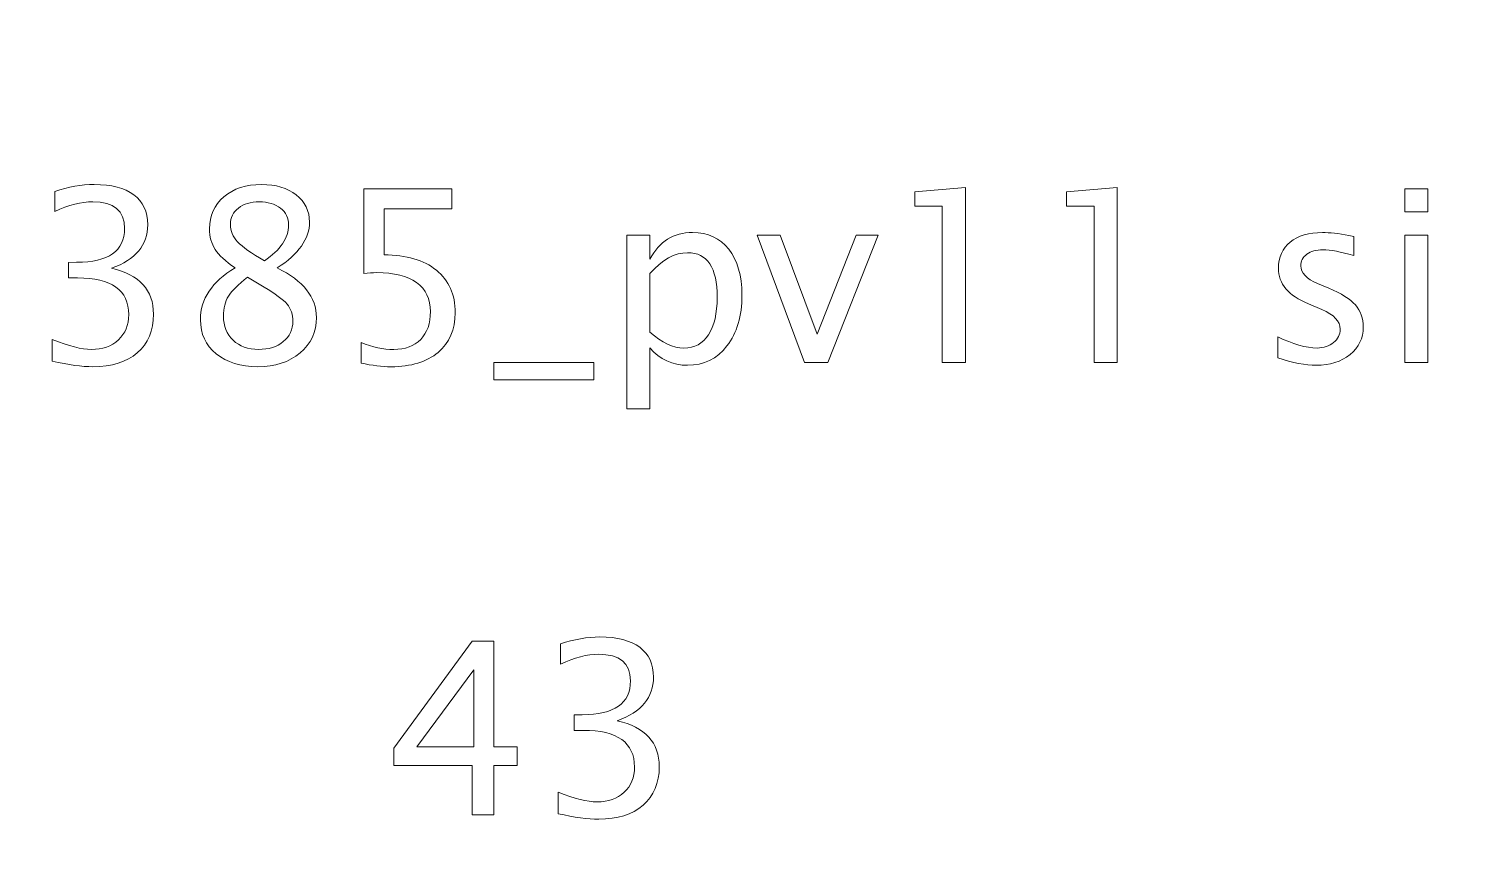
# Model space of a CAD drawing. Header units: centimetres. Extents: x -10.4 to 10.4, y -14.9 to 14.9.
# Drawn here: x -1.75 to 3.29, y 8.67 to 11.57 of the extents above; entities that cross this region are included whole.
import ezdxf

# ---------------------------------------------------------------- set-up
doc = ezdxf.new("R2010")
doc.units = ezdxf.units.CM
doc.header["$MEASUREMENT"] = 0
doc.layers.add('Layer 1', color=7, linetype='Continuous')

msp = doc.modelspace()

# ---------------------------------------------------------------- linework, layer by layer
at = {"layer": 'Layer 1', "lineweight": 53}
msp.add_open_spline([(-10.45, -14.45), (-10.45, -14.45), (-10.45, 14.45), (-10.45, 14.45), (-10.45, 14.45), (-10.45, 14.72614), (-10.22614, 14.95), (-9.95, 14.95), (-9.95, 14.95), (-9.95, 14.95), (9.95, 14.95), (9.95, 14.95), (9.95, 14.95), (10.22614, 14.95), (10.45, 14.72614), (10.45, 14.45), (10.45, 14.45), (10.45, 14.45), (10.45, -14.45), (10.45, -14.45), (10.45, -14.45), (10.45, -14.72614), (10.22614, -14.95), (9.95, -14.95), (9.95, -14.95), (9.95, -14.95), (-9.95, -14.95), (-9.95, -14.95), (-9.95, -14.95), (-10.22614, -14.95), (-10.45, -14.72614), (-10.45, -14.45)], degree=3, knots=[0, 0, 0, 0, 0.1111111, 0.1111111, 0.1111111, 0.1111111, 0.2222222, 0.2222222, 0.2222222, 0.2222222, 0.3333333, 0.3333333, 0.3333333, 0.3333333, 0.4444444, 0.4444444, 0.4444444, 0.4444444, 0.5555556, 0.5555556, 0.5555556, 0.5555556, 0.6666667, 0.6666667, 0.6666667, 0.6666667, 0.7777778, 0.7777778, 0.7777778, 0.7777778, 1, 1, 1, 1], dxfattribs=at)
at = {"layer": 'Layer 1', "color": 5, "lineweight": 9}
for points, knots in [([(-1.66858, 10.39947), (-1.66858, 10.39947), (-1.66858, 10.47567), (-1.66858, 10.47567), (-1.66858, 10.47567), (-1.61044, 10.45253), (-1.56486, 10.44096), (-1.53142, 10.44096), (-1.53142, 10.44096), (-1.49205, 10.44096), (-1.4603, 10.45225), (-1.43589, 10.47497), (-1.43589, 10.47497), (-1.41147, 10.49769), (-1.39934, 10.52732), (-1.39934, 10.56373), (-1.39934, 10.56373), (-1.39934, 10.65009), (-1.45945, 10.69327), (-1.57968, 10.69327), (-1.57968, 10.69327), (-1.57968, 10.69327), (-1.61185, 10.69327), (-1.61185, 10.69327), (-1.61185, 10.69327), (-1.61185, 10.69327), (-1.61185, 10.74788), (-1.61185, 10.74788), (-1.61185, 10.74788), (-1.61185, 10.74788), (-1.58335, 10.7483), (-1.58335, 10.7483), (-1.58335, 10.7483), (-1.47032, 10.7483), (-1.41373, 10.78809), (-1.41373, 10.86782), (-1.41373, 10.86782), (-1.41373, 10.93034), (-1.45127, 10.96166), (-1.5262, 10.96166), (-1.5262, 10.96166), (-1.56641, 10.96166), (-1.61101, 10.95009), (-1.66011, 10.92695), (-1.66011, 10.92695), (-1.66011, 10.92695), (-1.66011, 10.99807), (-1.66011, 10.99807), (-1.66011, 10.99807), (-1.61199, 11.01444), (-1.56557, 11.02262), (-1.52098, 11.02262), (-1.52098, 11.02262), (-1.4603, 11.02262), (-1.41359, 11.01049), (-1.38114, 10.98622), (-1.38114, 10.98622), (-1.34868, 10.96209), (-1.33245, 10.92695), (-1.33245, 10.88095), (-1.33245, 10.88095), (-1.33245, 10.80912), (-1.37493, 10.7579), (-1.46002, 10.72742), (-1.46002, 10.72742), (-1.36138, 10.70442), (-1.31213, 10.65037), (-1.31213, 10.565), (-1.31213, 10.565), (-1.31213, 10.50742), (-1.33118, 10.46213), (-1.36914, 10.42925), (-1.36914, 10.42925), (-1.4071, 10.39637), (-1.45931, 10.38), (-1.52563, 10.38), (-1.52563, 10.38), (-1.56345, 10.38), (-1.61101, 10.38649), (-1.66858, 10.39947)], [0, 0, 0, 0, 0.047619, 0.047619, 0.047619, 0.047619, 0.0952381, 0.0952381, 0.0952381, 0.0952381, 0.1428571, 0.1428571, 0.1428571, 0.1428571, 0.1904762, 0.1904762, 0.1904762, 0.1904762, 0.2380952, 0.2380952, 0.2380952, 0.2380952, 0.2857143, 0.2857143, 0.2857143, 0.2857143, 0.3333333, 0.3333333, 0.3333333, 0.3333333, 0.3809524, 0.3809524, 0.3809524, 0.3809524, 0.4285714, 0.4285714, 0.4285714, 0.4285714, 0.4761905, 0.4761905, 0.4761905, 0.4761905, 0.5238095, 0.5238095, 0.5238095, 0.5238095, 0.5714286, 0.5714286, 0.5714286, 0.5714286, 0.6190476, 0.6190476, 0.6190476, 0.6190476, 0.6666667, 0.6666667, 0.6666667, 0.6666667, 0.7142857, 0.7142857, 0.7142857, 0.7142857, 0.7619048, 0.7619048, 0.7619048, 0.7619048, 0.8095238, 0.8095238, 0.8095238, 0.8095238, 0.8571429, 0.8571429, 0.8571429, 0.8571429, 0.9047619, 0.9047619, 0.9047619, 0.9047619, 1, 1, 1, 1]), ([(-1.02483, 10.7284), (-1.05841, 10.75183), (-1.08184, 10.77356), (-1.09496, 10.79374), (-1.09496, 10.79374), (-1.10808, 10.81378), (-1.11457, 10.83805), (-1.11457, 10.86641), (-1.11457, 10.86641), (-1.11457, 10.9127), (-1.09764, 10.95037), (-1.06391, 10.9793), (-1.06391, 10.9793), (-1.03005, 11.00823), (-0.98588, 11.02262), (-0.93141, 11.02262), (-0.93141, 11.02262), (-0.88117, 11.02262), (-0.84039, 11.01035), (-0.80921, 10.98579), (-0.80921, 10.98579), (-0.77802, 10.96138), (-0.76236, 10.92949), (-0.76236, 10.8904), (-0.76236, 10.8904), (-0.76236, 10.83113), (-0.80032, 10.77709), (-0.87609, 10.7284), (-0.87609, 10.7284), (-0.78395, 10.68325), (-0.7378, 10.62497), (-0.7378, 10.55357), (-0.7378, 10.55357), (-0.7378, 10.50263), (-0.75714, 10.461), (-0.79566, 10.42854), (-0.79566, 10.42854), (-0.83418, 10.39623), (-0.88371, 10.38), (-0.94439, 10.38), (-0.94439, 10.38), (-1.00493, 10.38), (-1.05375, 10.39524), (-1.09101, 10.42572), (-1.09101, 10.42572), (-1.12812, 10.45606), (-1.14675, 10.49613), (-1.14675, 10.54567), (-1.14675, 10.54567), (-1.14675, 10.61904), (-1.10611, 10.67986), (-1.02483, 10.7284)], [0, 0, 0, 0, 0.0714286, 0.0714286, 0.0714286, 0.0714286, 0.1428571, 0.1428571, 0.1428571, 0.1428571, 0.2142857, 0.2142857, 0.2142857, 0.2142857, 0.2857143, 0.2857143, 0.2857143, 0.2857143, 0.3571429, 0.3571429, 0.3571429, 0.3571429, 0.4285714, 0.4285714, 0.4285714, 0.4285714, 0.5, 0.5, 0.5, 0.5, 0.5714286, 0.5714286, 0.5714286, 0.5714286, 0.6428571, 0.6428571, 0.6428571, 0.6428571, 0.7142857, 0.7142857, 0.7142857, 0.7142857, 0.7857143, 0.7857143, 0.7857143, 0.7857143, 0.8571429, 0.8571429, 0.8571429, 0.8571429, 1, 1, 1, 1]), ([(-0.58089, 10.3927), (-0.58089, 10.3927), (-0.58089, 10.46551), (-0.58089, 10.46551), (-0.58089, 10.46551), (-0.54039, 10.44914), (-0.502, 10.44096), (-0.46532, 10.44096), (-0.46532, 10.44096), (-0.42524, 10.44096), (-0.39363, 10.45281), (-0.37063, 10.47652), (-0.37063, 10.47652), (-0.34763, 10.50023), (-0.3362, 10.53282), (-0.3362, 10.57431), (-0.3362, 10.57431), (-0.3362, 10.6189), (-0.35243, 10.65305), (-0.38488, 10.67662), (-0.38488, 10.67662), (-0.41734, 10.70018), (-0.46433, 10.71189), (-0.52571, 10.71189), (-0.52571, 10.71189), (-0.53996, 10.71189), (-0.55506, 10.71091), (-0.57073, 10.70893), (-0.57073, 10.70893), (-0.57073, 10.70893), (-0.57073, 11.00738), (-0.57073, 11.00738), (-0.57073, 11.00738), (-0.57073, 11.00738), (-0.26084, 11.00738), (-0.26084, 11.00738), (-0.26084, 11.00738), (-0.26084, 11.00738), (-0.26084, 10.93626), (-0.26084, 10.93626), (-0.26084, 10.93626), (-0.26084, 10.93626), (-0.49961, 10.93626), (-0.49961, 10.93626), (-0.49961, 10.93626), (-0.49961, 10.93626), (-0.49961, 10.77455), (-0.49961, 10.77455), (-0.49961, 10.77455), (-0.42087, 10.77455), (-0.35948, 10.75649), (-0.31531, 10.72036), (-0.31531, 10.72036), (-0.27115, 10.68438), (-0.24899, 10.63442), (-0.24899, 10.5705), (-0.24899, 10.5705), (-0.24899, 10.51095), (-0.26903, 10.46438), (-0.30911, 10.43066), (-0.30911, 10.43066), (-0.34918, 10.39693), (-0.4045, 10.38), (-0.47505, 10.38), (-0.47505, 10.38), (-0.50652, 10.38), (-0.5418, 10.38423), (-0.58089, 10.3927)], [0, 0, 0, 0, 0.0555556, 0.0555556, 0.0555556, 0.0555556, 0.1111111, 0.1111111, 0.1111111, 0.1111111, 0.1666667, 0.1666667, 0.1666667, 0.1666667, 0.2222222, 0.2222222, 0.2222222, 0.2222222, 0.2777778, 0.2777778, 0.2777778, 0.2777778, 0.3333333, 0.3333333, 0.3333333, 0.3333333, 0.3888889, 0.3888889, 0.3888889, 0.3888889, 0.4444444, 0.4444444, 0.4444444, 0.4444444, 0.5, 0.5, 0.5, 0.5, 0.5555556, 0.5555556, 0.5555556, 0.5555556, 0.6111111, 0.6111111, 0.6111111, 0.6111111, 0.6666667, 0.6666667, 0.6666667, 0.6666667, 0.7222222, 0.7222222, 0.7222222, 0.7222222, 0.7777778, 0.7777778, 0.7777778, 0.7777778, 0.8333333, 0.8333333, 0.8333333, 0.8333333, 0.8888889, 0.8888889, 0.8888889, 0.8888889, 1, 1, 1, 1]), ([(1.46736, 10.39524), (1.46736, 10.39524), (1.46736, 10.94642), (1.46736, 10.94642), (1.46736, 10.94642), (1.46736, 10.94642), (1.36999, 10.94642), (1.36999, 10.94642), (1.36999, 10.94642), (1.36999, 10.94642), (1.36999, 10.99722), (1.36999, 10.99722), (1.36999, 10.99722), (1.36999, 10.99722), (1.54864, 11.01246), (1.54864, 11.01246), (1.54864, 11.01246), (1.54864, 11.01246), (1.54864, 10.39524), (1.54864, 10.39524), (1.54864, 10.39524), (1.54864, 10.39524), (1.46736, 10.39524), (1.46736, 10.39524)], [0, 0, 0, 0, 0.1428571, 0.1428571, 0.1428571, 0.1428571, 0.2857143, 0.2857143, 0.2857143, 0.2857143, 0.4285714, 0.4285714, 0.4285714, 0.4285714, 0.5714286, 0.5714286, 0.5714286, 0.5714286, 0.7142857, 0.7142857, 0.7142857, 0.7142857, 1, 1, 1, 1]), ([(2.00274, 10.39524), (2.00274, 10.39524), (2.00274, 10.94642), (2.00274, 10.94642), (2.00274, 10.94642), (2.00274, 10.94642), (1.90537, 10.94642), (1.90537, 10.94642), (1.90537, 10.94642), (1.90537, 10.94642), (1.90537, 10.99722), (1.90537, 10.99722), (1.90537, 10.99722), (1.90537, 10.99722), (2.08402, 11.01246), (2.08402, 11.01246), (2.08402, 11.01246), (2.08402, 11.01246), (2.08402, 10.39524), (2.08402, 10.39524), (2.08402, 10.39524), (2.08402, 10.39524), (2.00274, 10.39524), (2.00274, 10.39524)], [0, 0, 0, 0, 0.1428571, 0.1428571, 0.1428571, 0.1428571, 0.2857143, 0.2857143, 0.2857143, 0.2857143, 0.4285714, 0.4285714, 0.4285714, 0.4285714, 0.5714286, 0.5714286, 0.5714286, 0.5714286, 0.7142857, 0.7142857, 0.7142857, 0.7142857, 1, 1, 1, 1]), ([(3.09706, 10.9261), (3.09706, 10.9261), (3.09706, 11.00738), (3.09706, 11.00738), (3.09706, 11.00738), (3.09706, 11.00738), (3.17834, 11.00738), (3.17834, 11.00738), (3.17834, 11.00738), (3.17834, 11.00738), (3.17834, 10.9261), (3.17834, 10.9261), (3.17834, 10.9261), (3.17834, 10.9261), (3.09706, 10.9261), (3.09706, 10.9261)], [0, 0, 0, 0, 0.2, 0.2, 0.2, 0.2, 0.4, 0.4, 0.4, 0.4, 0.6, 0.6, 0.6, 0.6, 1, 1, 1, 1]), ([(-0.92153, 10.75395), (-0.86452, 10.79162), (-0.83602, 10.83339), (-0.83602, 10.87954), (-0.83602, 10.87954), (-0.83602, 10.90423), (-0.84561, 10.92399), (-0.86466, 10.93908), (-0.86466, 10.93908), (-0.88386, 10.95418), (-0.90883, 10.96166), (-0.93974, 10.96166), (-0.93974, 10.96166), (-0.96965, 10.96166), (-0.99406, 10.95432), (-1.01283, 10.93951), (-1.01283, 10.93951), (-1.0316, 10.92469), (-1.04091, 10.90564), (-1.04091, 10.88208), (-1.04091, 10.88208), (-1.04091, 10.85922), (-1.03245, 10.83861), (-1.01551, 10.82027), (-1.01551, 10.82027), (-0.99858, 10.80206), (-0.96725, 10.77991), (-0.92153, 10.75395)], [0, 0, 0, 0, 0.125, 0.125, 0.125, 0.125, 0.25, 0.25, 0.25, 0.25, 0.375, 0.375, 0.375, 0.375, 0.5, 0.5, 0.5, 0.5, 0.625, 0.625, 0.625, 0.625, 0.75, 0.75, 0.75, 0.75, 1, 1, 1, 1]), ([(0.35582, 10.23183), (0.35582, 10.23183), (0.35582, 10.84398), (0.35582, 10.84398), (0.35582, 10.84398), (0.35582, 10.84398), (0.4371, 10.84398), (0.4371, 10.84398), (0.4371, 10.84398), (0.4371, 10.84398), (0.4371, 10.75917), (0.4371, 10.75917), (0.4371, 10.75917), (0.4704, 10.82196), (0.5205, 10.85329), (0.58724, 10.85329), (0.58724, 10.85329), (0.64129, 10.85329), (0.68376, 10.83367), (0.71481, 10.7943), (0.71481, 10.7943), (0.74585, 10.75493), (0.76138, 10.70117), (0.76138, 10.63301), (0.76138, 10.63301), (0.76138, 10.55879), (0.74374, 10.49882), (0.7086, 10.45338), (0.7086, 10.45338), (0.67346, 10.4078), (0.62718, 10.38508), (0.56989, 10.38508), (0.56989, 10.38508), (0.51669, 10.38508), (0.47238, 10.4054), (0.4371, 10.44618), (0.4371, 10.44618), (0.4371, 10.44618), (0.4371, 10.23183), (0.4371, 10.23183), (0.4371, 10.23183), (0.4371, 10.23183), (0.35582, 10.23183), (0.35582, 10.23183)], [0, 0, 0, 0, 0.0833333, 0.0833333, 0.0833333, 0.0833333, 0.1666667, 0.1666667, 0.1666667, 0.1666667, 0.25, 0.25, 0.25, 0.25, 0.3333333, 0.3333333, 0.3333333, 0.3333333, 0.4166667, 0.4166667, 0.4166667, 0.4166667, 0.5, 0.5, 0.5, 0.5, 0.5833333, 0.5833333, 0.5833333, 0.5833333, 0.6666667, 0.6666667, 0.6666667, 0.6666667, 0.75, 0.75, 0.75, 0.75, 0.8333333, 0.8333333, 0.8333333, 0.8333333, 1, 1, 1, 1]), ([(0.98208, 10.39524), (0.98208, 10.39524), (0.815, 10.84398), (0.815, 10.84398), (0.815, 10.84398), (0.815, 10.84398), (0.89628, 10.84398), (0.89628, 10.84398), (0.89628, 10.84398), (0.89628, 10.84398), (1.02653, 10.49529), (1.02653, 10.49529), (1.02653, 10.49529), (1.02653, 10.49529), (1.16439, 10.84398), (1.16439, 10.84398), (1.16439, 10.84398), (1.16439, 10.84398), (1.24088, 10.84398), (1.24088, 10.84398), (1.24088, 10.84398), (1.24088, 10.84398), (1.0635, 10.39524), (1.0635, 10.39524), (1.0635, 10.39524), (1.0635, 10.39524), (0.98208, 10.39524), (0.98208, 10.39524)], [0, 0, 0, 0, 0.125, 0.125, 0.125, 0.125, 0.25, 0.25, 0.25, 0.25, 0.375, 0.375, 0.375, 0.375, 0.5, 0.5, 0.5, 0.5, 0.625, 0.625, 0.625, 0.625, 0.75, 0.75, 0.75, 0.75, 1, 1, 1, 1]), ([(2.64931, 10.41133), (2.64931, 10.41133), (2.64931, 10.48583), (2.64931, 10.48583), (2.64931, 10.48583), (2.70251, 10.4593), (2.74866, 10.44604), (2.78803, 10.44604), (2.78803, 10.44604), (2.81145, 10.44604), (2.83092, 10.45239), (2.84631, 10.46509), (2.84631, 10.46509), (2.86169, 10.47765), (2.86945, 10.49345), (2.86945, 10.5125), (2.86945, 10.5125), (2.86945, 10.5403), (2.84786, 10.5633), (2.80468, 10.58151), (2.80468, 10.58151), (2.80468, 10.58151), (2.75712, 10.60169), (2.75712, 10.60169), (2.75712, 10.60169), (2.68699, 10.63076), (2.65185, 10.67281), (2.65185, 10.72742), (2.65185, 10.72742), (2.65185, 10.7665), (2.66568, 10.79727), (2.69334, 10.8197), (2.69334, 10.8197), (2.721, 10.84214), (2.75896, 10.85329), (2.80708, 10.85329), (2.80708, 10.85329), (2.83205, 10.85329), (2.8631, 10.8499), (2.89993, 10.84299), (2.89993, 10.84299), (2.89993, 10.84299), (2.91686, 10.83974), (2.91686, 10.83974), (2.91686, 10.83974), (2.91686, 10.83974), (2.91686, 10.77201), (2.91686, 10.77201), (2.91686, 10.77201), (2.87156, 10.78555), (2.83544, 10.79233), (2.80849, 10.79233), (2.80849, 10.79233), (2.78478, 10.79233), (2.76601, 10.78711), (2.75176, 10.77681), (2.75176, 10.77681), (2.73765, 10.7665), (2.73059, 10.75268), (2.73059, 10.73532), (2.73059, 10.73532), (2.73059, 10.71091), (2.75035, 10.69016), (2.79, 10.67337), (2.79, 10.67337), (2.79, 10.67337), (2.82909, 10.65686), (2.82909, 10.65686), (2.82909, 10.65686), (2.8734, 10.63823), (2.90473, 10.61848), (2.92307, 10.59774), (2.92307, 10.59774), (2.94156, 10.57699), (2.95073, 10.55103), (2.95073, 10.51998), (2.95073, 10.51998), (2.95073, 10.48061), (2.93521, 10.4483), (2.90402, 10.42304), (2.90402, 10.42304), (2.87298, 10.39778), (2.83318, 10.38508), (2.78478, 10.38508), (2.78478, 10.38508), (2.74753, 10.38508), (2.70251, 10.39383), (2.64931, 10.41133)], [0, 0, 0, 0, 0.0434783, 0.0434783, 0.0434783, 0.0434783, 0.0869565, 0.0869565, 0.0869565, 0.0869565, 0.1304348, 0.1304348, 0.1304348, 0.1304348, 0.173913, 0.173913, 0.173913, 0.173913, 0.2173913, 0.2173913, 0.2173913, 0.2173913, 0.2608696, 0.2608696, 0.2608696, 0.2608696, 0.3043478, 0.3043478, 0.3043478, 0.3043478, 0.3478261, 0.3478261, 0.3478261, 0.3478261, 0.3913043, 0.3913043, 0.3913043, 0.3913043, 0.4347826, 0.4347826, 0.4347826, 0.4347826, 0.4782609, 0.4782609, 0.4782609, 0.4782609, 0.5217391, 0.5217391, 0.5217391, 0.5217391, 0.5652174, 0.5652174, 0.5652174, 0.5652174, 0.6086957, 0.6086957, 0.6086957, 0.6086957, 0.6521739, 0.6521739, 0.6521739, 0.6521739, 0.6956522, 0.6956522, 0.6956522, 0.6956522, 0.7391304, 0.7391304, 0.7391304, 0.7391304, 0.7826087, 0.7826087, 0.7826087, 0.7826087, 0.826087, 0.826087, 0.826087, 0.826087, 0.8695652, 0.8695652, 0.8695652, 0.8695652, 0.9130435, 0.9130435, 0.9130435, 0.9130435, 1, 1, 1, 1]), ([(3.09706, 10.39524), (3.09706, 10.39524), (3.09706, 10.84398), (3.09706, 10.84398), (3.09706, 10.84398), (3.09706, 10.84398), (3.17834, 10.84398), (3.17834, 10.84398), (3.17834, 10.84398), (3.17834, 10.84398), (3.17834, 10.39524), (3.17834, 10.39524), (3.17834, 10.39524), (3.17834, 10.39524), (3.09706, 10.39524), (3.09706, 10.39524)], [0, 0, 0, 0, 0.2, 0.2, 0.2, 0.2, 0.4, 0.4, 0.4, 0.4, 0.6, 0.6, 0.6, 0.6, 1, 1, 1, 1]), ([(0.4371, 10.5022), (0.47901, 10.46481), (0.51895, 10.44604), (0.5569, 10.44604), (0.5569, 10.44604), (0.5943, 10.44604), (0.62323, 10.4617), (0.64355, 10.49289), (0.64355, 10.49289), (0.66401, 10.52407), (0.67417, 10.56796), (0.67417, 10.62469), (0.67417, 10.62469), (0.67417, 10.72967), (0.63945, 10.78217), (0.57003, 10.78217), (0.57003, 10.78217), (0.52459, 10.78217), (0.48028, 10.75761), (0.4371, 10.70837), (0.4371, 10.70837), (0.4371, 10.70837), (0.4371, 10.5022), (0.4371, 10.5022)], [0, 0, 0, 0, 0.1428571, 0.1428571, 0.1428571, 0.1428571, 0.2857143, 0.2857143, 0.2857143, 0.2857143, 0.4285714, 0.4285714, 0.4285714, 0.4285714, 0.5714286, 0.5714286, 0.5714286, 0.5714286, 0.7142857, 0.7142857, 0.7142857, 0.7142857, 1, 1, 1, 1]), ([(-0.98052, 10.69538), (-1.01354, 10.66998), (-1.03597, 10.64783), (-1.04783, 10.62892), (-1.04783, 10.62892), (-1.05954, 10.61001), (-1.06547, 10.58659), (-1.06547, 10.55837), (-1.06547, 10.55837), (-1.06547, 10.52337), (-1.05418, 10.49501), (-1.03146, 10.47342), (-1.03146, 10.47342), (-1.00874, 10.45183), (-0.97896, 10.44096), (-0.94185, 10.44096), (-0.94185, 10.44096), (-0.90615, 10.44096), (-0.87708, 10.45013), (-0.85465, 10.46862), (-0.85465, 10.46862), (-0.83207, 10.4871), (-0.82078, 10.51109), (-0.82078, 10.54059), (-0.82078, 10.54059), (-0.82078, 10.56429), (-0.82769, 10.58447), (-0.84166, 10.60084), (-0.84166, 10.60084), (-0.85563, 10.61721), (-0.88259, 10.63725), (-0.92252, 10.66095), (-0.92252, 10.66095), (-0.92252, 10.66095), (-0.98052, 10.69538), (-0.98052, 10.69538)], [0, 0, 0, 0, 0.1, 0.1, 0.1, 0.1, 0.2, 0.2, 0.2, 0.2, 0.3, 0.3, 0.3, 0.3, 0.4, 0.4, 0.4, 0.4, 0.5, 0.5, 0.5, 0.5, 0.6, 0.6, 0.6, 0.6, 0.7, 0.7, 0.7, 0.7, 0.8, 0.8, 0.8, 0.8, 1, 1, 1, 1]), ([(-0.11324, 10.33428), (-0.11324, 10.33428), (-0.11324, 10.39524), (-0.11324, 10.39524), (-0.11324, 10.39524), (-0.11324, 10.39524), (0.23897, 10.39524), (0.23897, 10.39524), (0.23897, 10.39524), (0.23897, 10.39524), (0.23897, 10.33428), (0.23897, 10.33428), (0.23897, 10.33428), (0.23897, 10.33428), (-0.11324, 10.33428), (-0.11324, 10.33428)], [0, 0, 0, 0, 0.2, 0.2, 0.2, 0.2, 0.4, 0.4, 0.4, 0.4, 0.6, 0.6, 0.6, 0.6, 1, 1, 1, 1]), ([(-0.18896, 8.79958), (-0.18896, 8.79958), (-0.18896, 8.97315), (-0.18896, 8.97315), (-0.18896, 8.97315), (-0.18896, 8.97315), (-0.46497, 8.97315), (-0.46497, 8.97315), (-0.46497, 8.97315), (-0.46497, 8.97315), (-0.46497, 9.03495), (-0.46497, 9.03495), (-0.46497, 9.03495), (-0.46497, 9.03495), (-0.18896, 9.41172), (-0.18896, 9.41172), (-0.18896, 9.41172), (-0.18896, 9.41172), (-0.11276, 9.41172), (-0.11276, 9.41172), (-0.11276, 9.41172), (-0.11276, 9.41172), (-0.11276, 9.04003), (-0.11276, 9.04003), (-0.11276, 9.04003), (-0.11276, 9.04003), (-0.03063, 9.04003), (-0.03063, 9.04003), (-0.03063, 9.04003), (-0.03063, 9.04003), (-0.03063, 8.97315), (-0.03063, 8.97315), (-0.03063, 8.97315), (-0.03063, 8.97315), (-0.11276, 8.97315), (-0.11276, 8.97315), (-0.11276, 8.97315), (-0.11276, 8.97315), (-0.11276, 8.79958), (-0.11276, 8.79958), (-0.11276, 8.79958), (-0.11276, 8.79958), (-0.18896, 8.79958), (-0.18896, 8.79958)], [0, 0, 0, 0, 0.0833333, 0.0833333, 0.0833333, 0.0833333, 0.1666667, 0.1666667, 0.1666667, 0.1666667, 0.25, 0.25, 0.25, 0.25, 0.3333333, 0.3333333, 0.3333333, 0.3333333, 0.4166667, 0.4166667, 0.4166667, 0.4166667, 0.5, 0.5, 0.5, 0.5, 0.5833333, 0.5833333, 0.5833333, 0.5833333, 0.6666667, 0.6666667, 0.6666667, 0.6666667, 0.75, 0.75, 0.75, 0.75, 0.8333333, 0.8333333, 0.8333333, 0.8333333, 1, 1, 1, 1]), ([(0.11359, 8.80381), (0.11359, 8.80381), (0.11359, 8.88001), (0.11359, 8.88001), (0.11359, 8.88001), (0.17173, 8.85687), (0.21731, 8.8453), (0.25075, 8.8453), (0.25075, 8.8453), (0.29012, 8.8453), (0.32187, 8.85659), (0.34628, 8.87931), (0.34628, 8.87931), (0.3707, 8.90203), (0.38283, 8.93166), (0.38283, 8.96807), (0.38283, 8.96807), (0.38283, 9.05443), (0.32272, 9.09761), (0.20249, 9.09761), (0.20249, 9.09761), (0.20249, 9.09761), (0.17032, 9.09761), (0.17032, 9.09761), (0.17032, 9.09761), (0.17032, 9.09761), (0.17032, 9.15222), (0.17032, 9.15222), (0.17032, 9.15222), (0.17032, 9.15222), (0.19882, 9.15264), (0.19882, 9.15264), (0.19882, 9.15264), (0.31185, 9.15264), (0.36844, 9.19243), (0.36844, 9.27216), (0.36844, 9.27216), (0.36844, 9.33468), (0.3309, 9.366), (0.25597, 9.366), (0.25597, 9.366), (0.21576, 9.366), (0.17116, 9.35443), (0.12206, 9.33129), (0.12206, 9.33129), (0.12206, 9.33129), (0.12206, 9.40241), (0.12206, 9.40241), (0.12206, 9.40241), (0.17018, 9.41878), (0.2166, 9.42696), (0.26119, 9.42696), (0.26119, 9.42696), (0.32187, 9.42696), (0.36858, 9.41483), (0.40103, 9.39056), (0.40103, 9.39056), (0.43349, 9.36643), (0.44972, 9.33129), (0.44972, 9.28529), (0.44972, 9.28529), (0.44972, 9.21346), (0.40724, 9.16224), (0.32215, 9.13176), (0.32215, 9.13176), (0.42079, 9.10876), (0.47004, 9.05471), (0.47004, 8.96934), (0.47004, 8.96934), (0.47004, 8.91176), (0.45099, 8.86647), (0.41303, 8.83359), (0.41303, 8.83359), (0.37507, 8.80071), (0.32286, 8.78434), (0.25654, 8.78434), (0.25654, 8.78434), (0.21872, 8.78434), (0.17116, 8.79083), (0.11359, 8.80381)], [0, 0, 0, 0, 0.047619, 0.047619, 0.047619, 0.047619, 0.0952381, 0.0952381, 0.0952381, 0.0952381, 0.1428571, 0.1428571, 0.1428571, 0.1428571, 0.1904762, 0.1904762, 0.1904762, 0.1904762, 0.2380952, 0.2380952, 0.2380952, 0.2380952, 0.2857143, 0.2857143, 0.2857143, 0.2857143, 0.3333333, 0.3333333, 0.3333333, 0.3333333, 0.3809524, 0.3809524, 0.3809524, 0.3809524, 0.4285714, 0.4285714, 0.4285714, 0.4285714, 0.4761905, 0.4761905, 0.4761905, 0.4761905, 0.5238095, 0.5238095, 0.5238095, 0.5238095, 0.5714286, 0.5714286, 0.5714286, 0.5714286, 0.6190476, 0.6190476, 0.6190476, 0.6190476, 0.6666667, 0.6666667, 0.6666667, 0.6666667, 0.7142857, 0.7142857, 0.7142857, 0.7142857, 0.7619048, 0.7619048, 0.7619048, 0.7619048, 0.8095238, 0.8095238, 0.8095238, 0.8095238, 0.8571429, 0.8571429, 0.8571429, 0.8571429, 0.9047619, 0.9047619, 0.9047619, 0.9047619, 1, 1, 1, 1]), ([(-0.38468, 9.04003), (-0.38468, 9.04003), (-0.18388, 9.04003), (-0.18388, 9.04003), (-0.18388, 9.04003), (-0.18388, 9.04003), (-0.18388, 9.31125), (-0.18388, 9.31125), (-0.18388, 9.31125), (-0.18388, 9.31125), (-0.38468, 9.04003), (-0.38468, 9.04003)], [0, 0, 0, 0, 0.25, 0.25, 0.25, 0.25, 0.5, 0.5, 0.5, 0.5, 1, 1, 1, 1])]:
    msp.add_open_spline(points, degree=3, knots=knots, dxfattribs=at)

doc.saveas('drawing.dxf')
